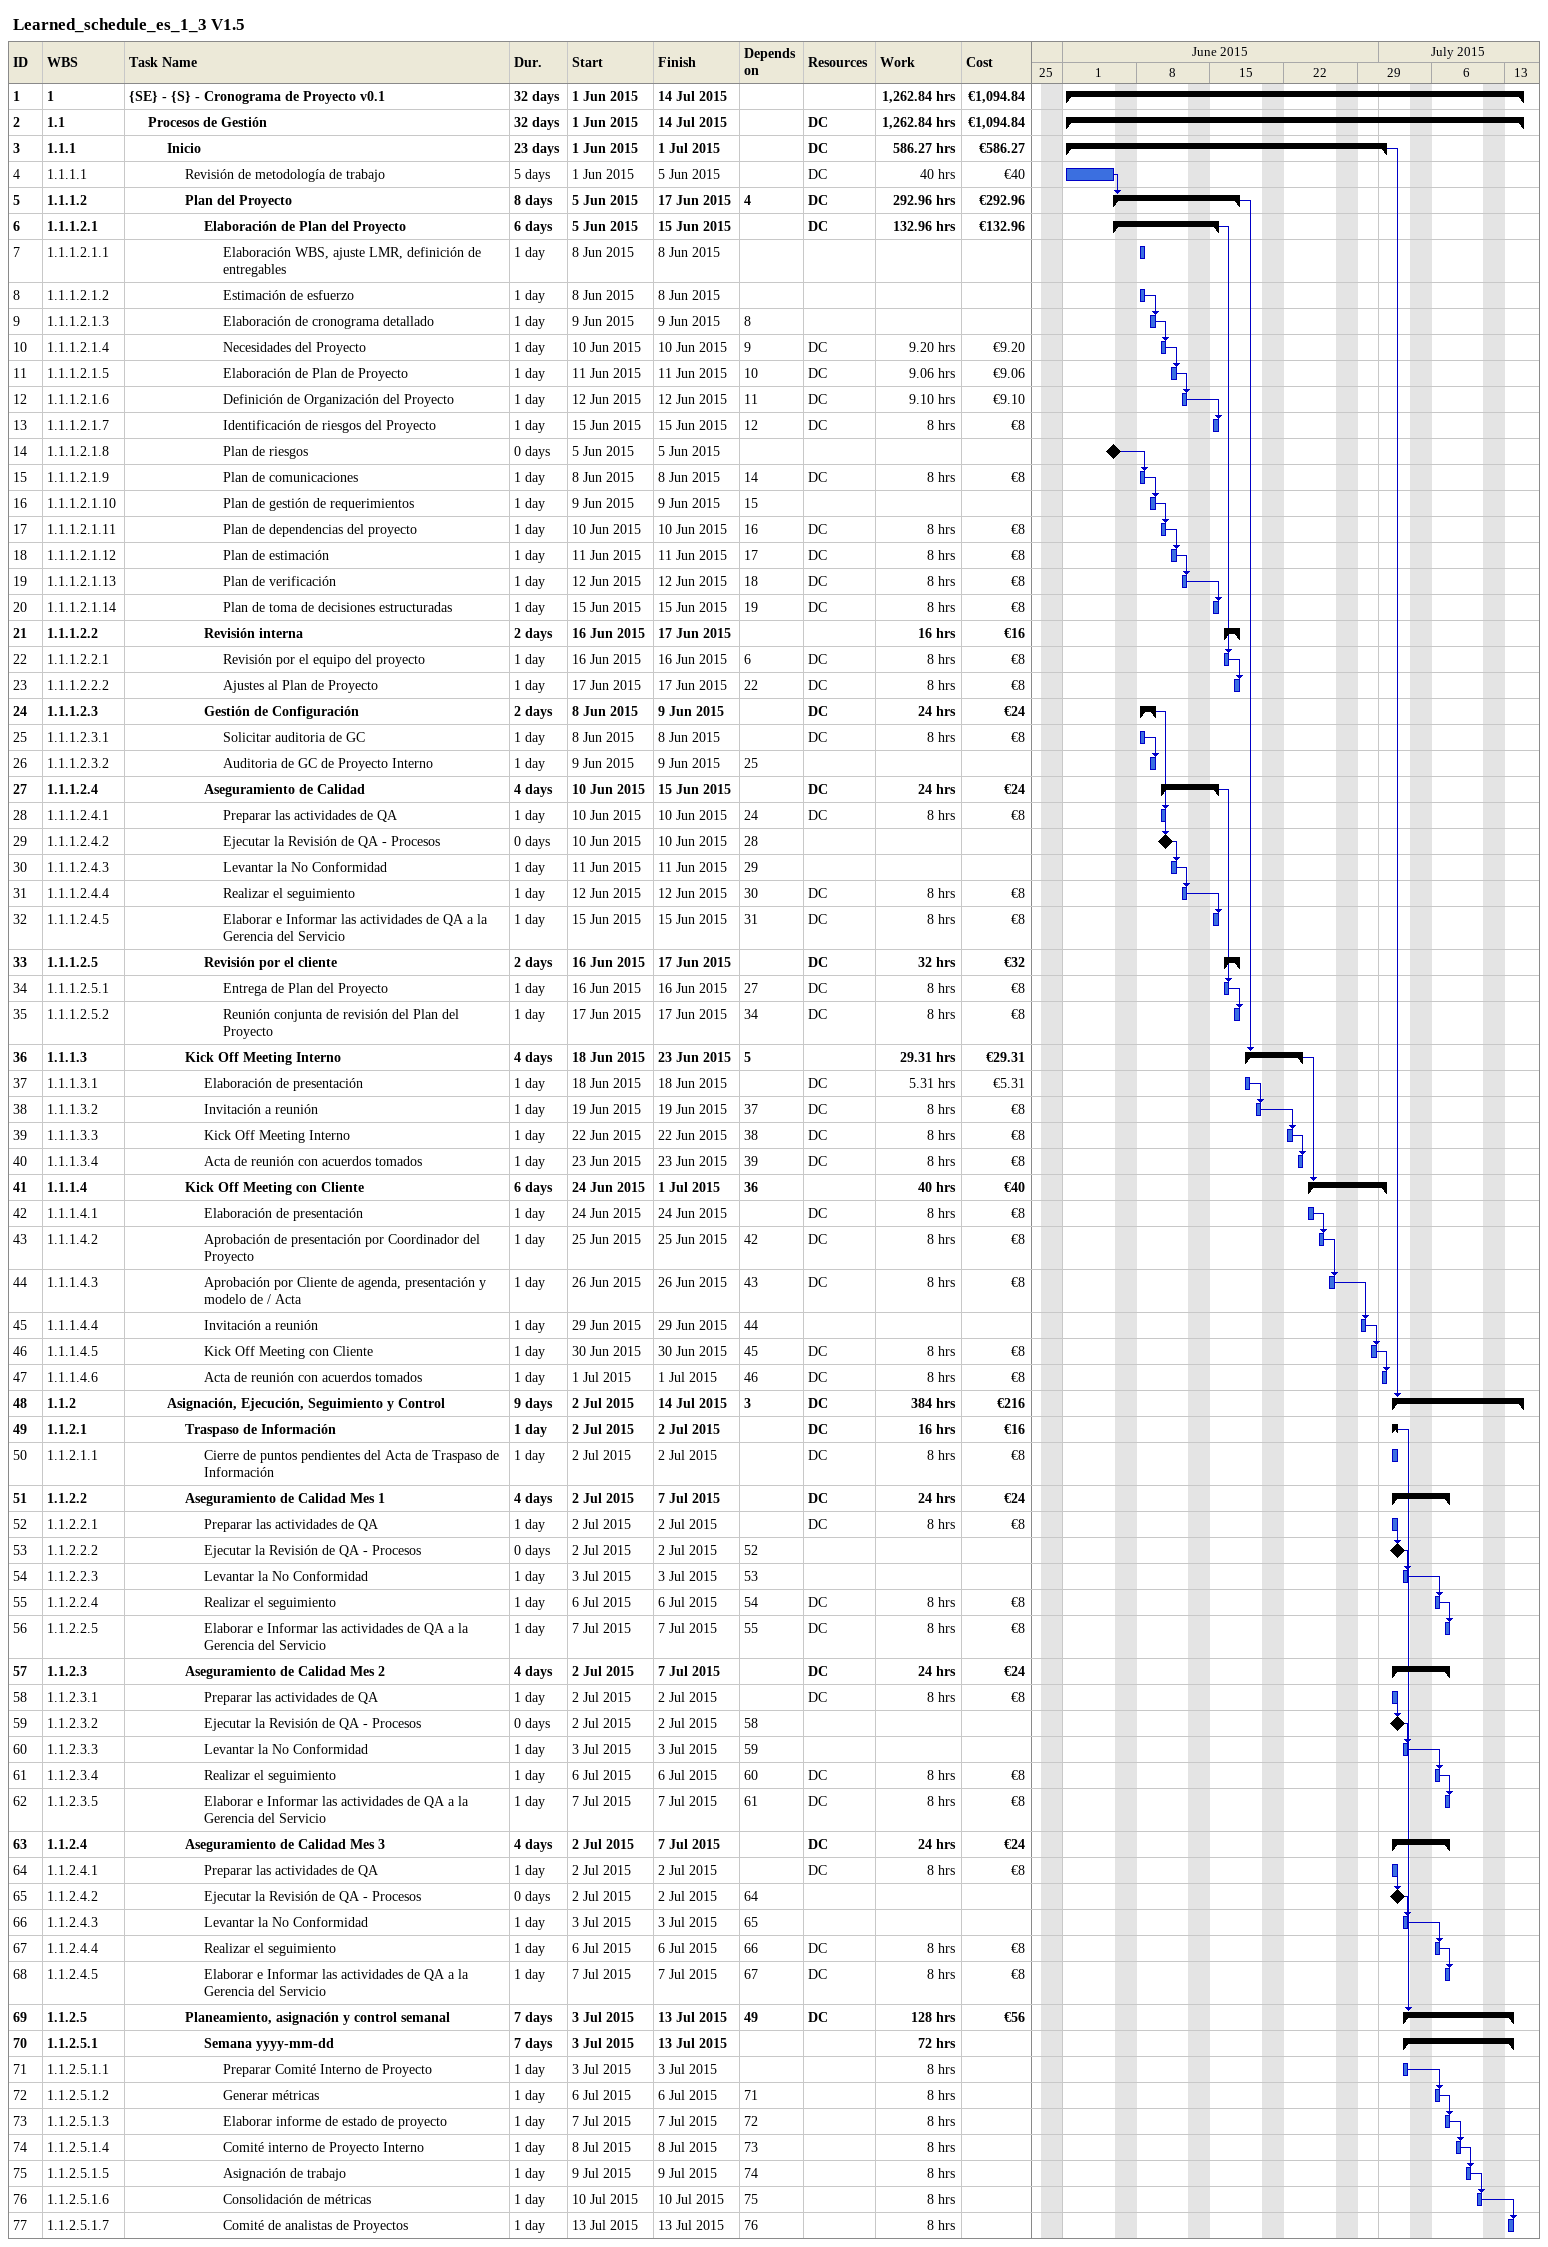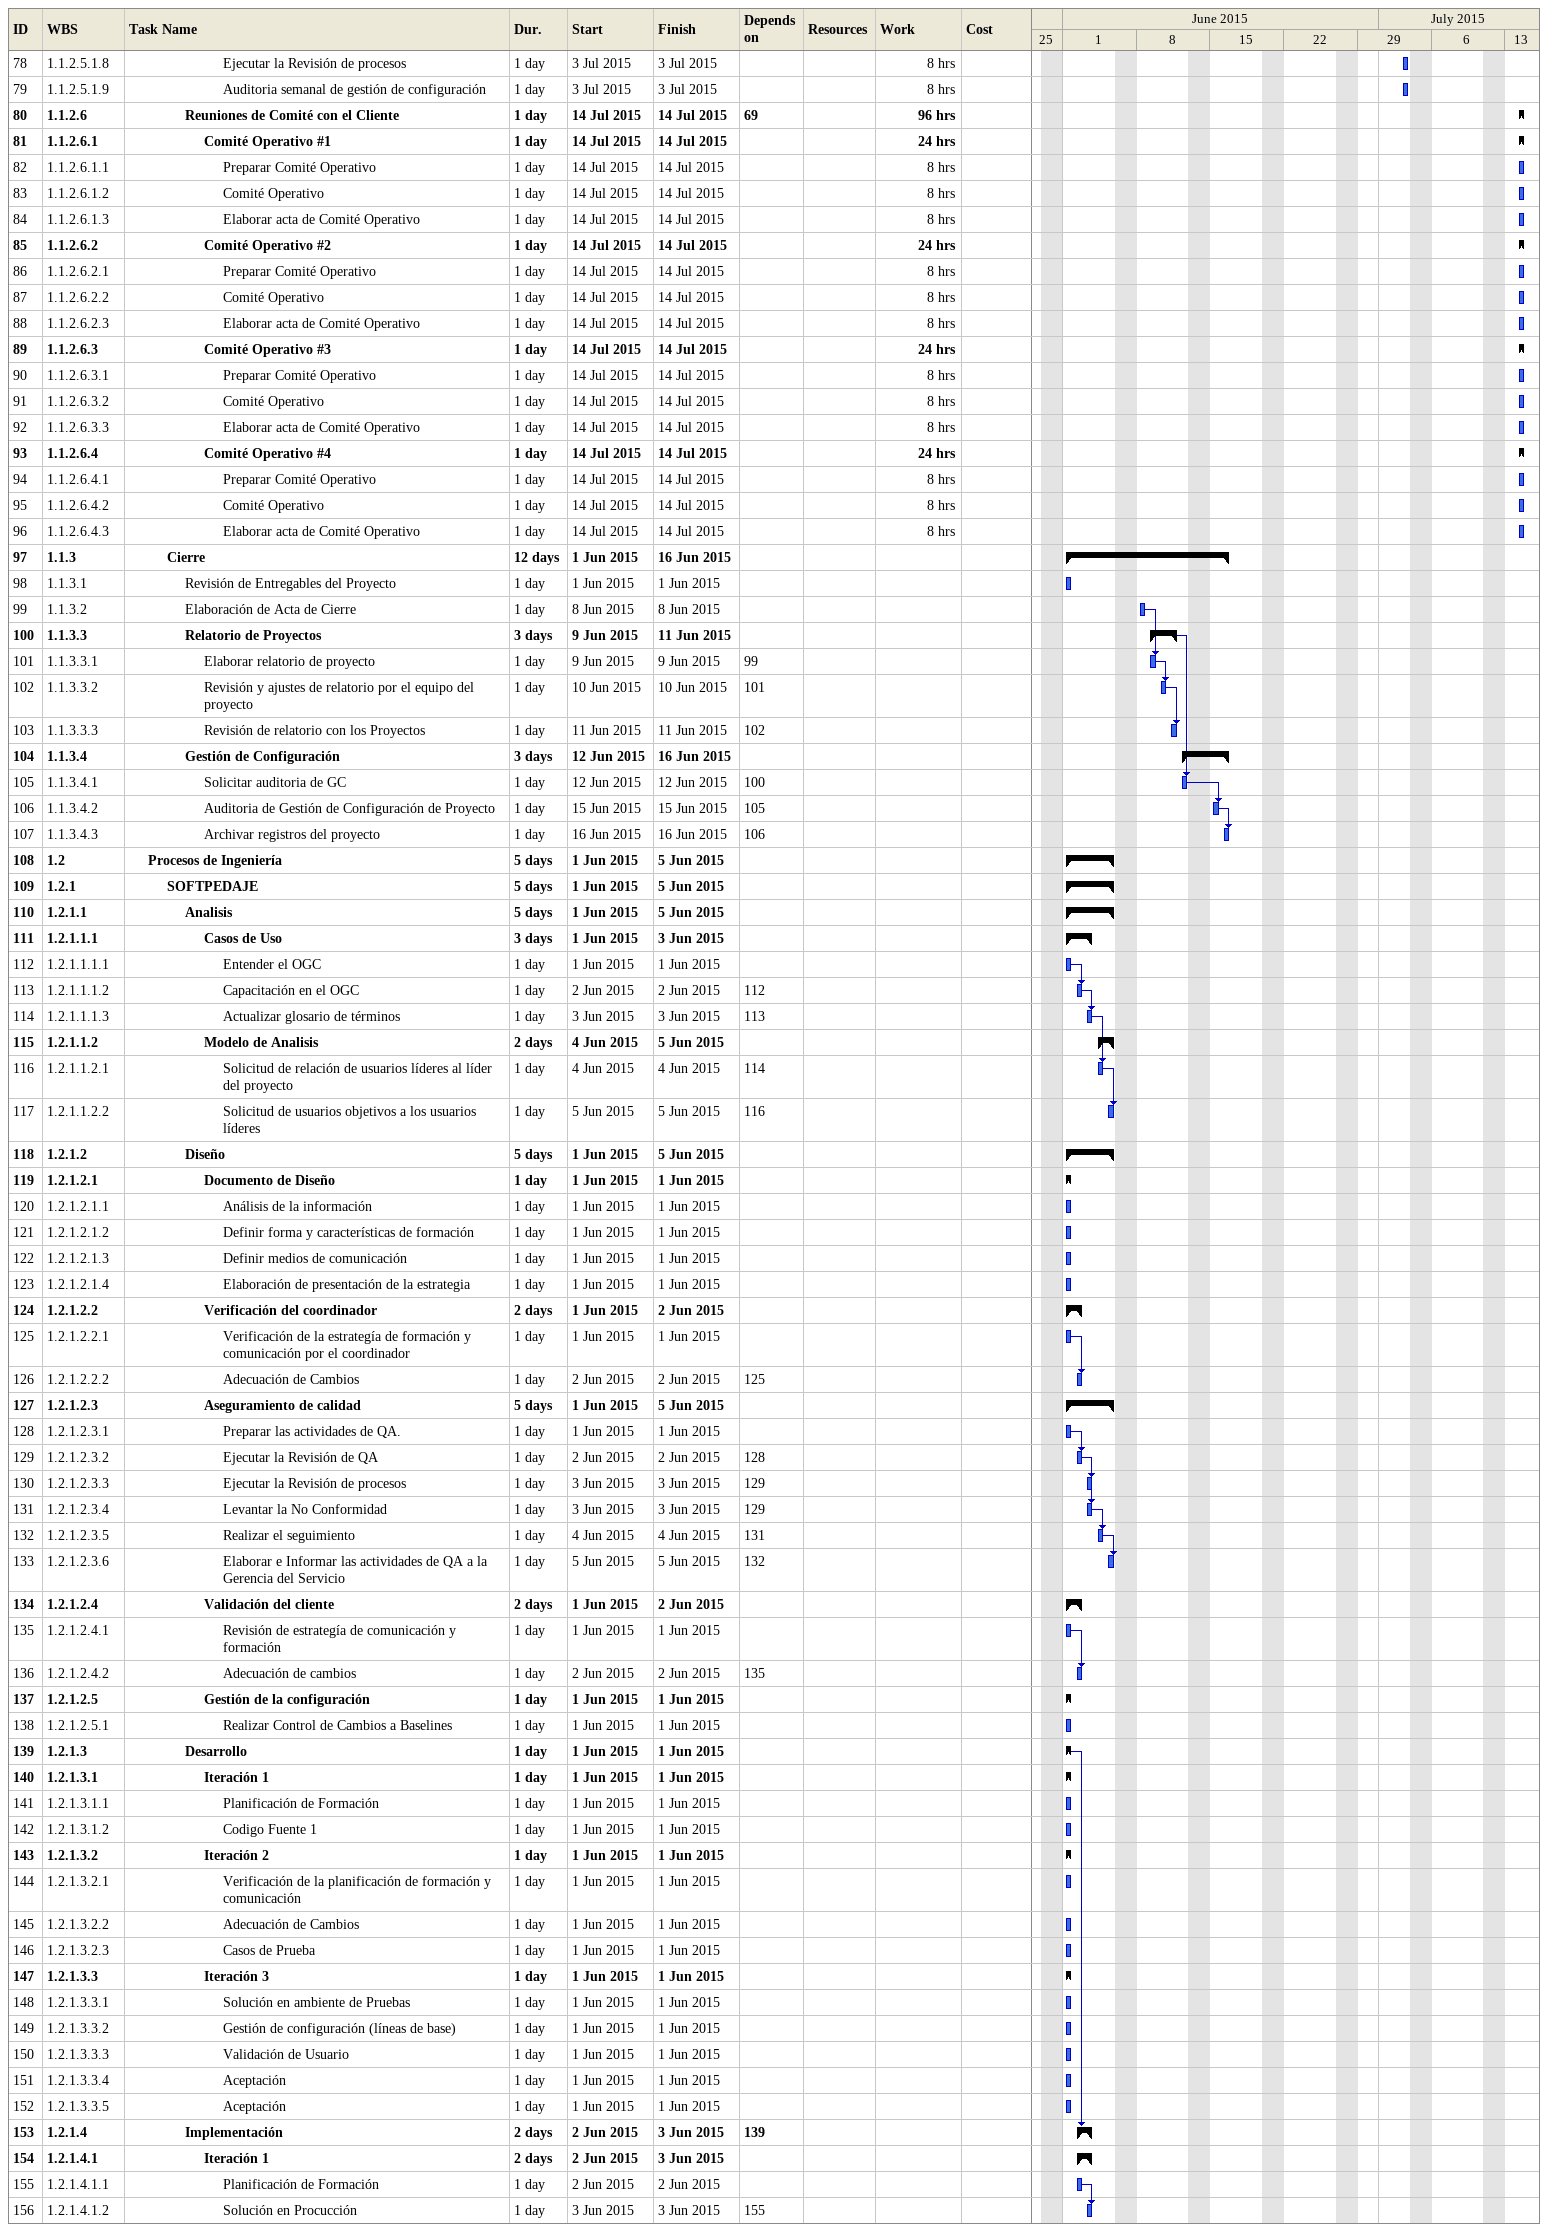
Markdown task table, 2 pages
Learned_schedule_es_1_3 V1.5

| ID | WBS | Task | Duration | Start | Finish | Predecessors | Resources | Work (h) | Cost (€) |
|---|---|---|---|---|---|---|---|---|---|
| 1 | 1 | **{SE} - {S} - Cronograma de Proyecto v0.1** | 32d | 2015-06-01 | 2015-07-14 |  |  | 1262.84 | 1094.84 |
| 2 | 1.1 | **Procesos de Gestión** | 32d | 2015-06-01 | 2015-07-14 |  | DC | 1262.84 | 1094.84 |
| 3 | 1.1.1 | **Inicio** | 23d | 2015-06-01 | 2015-07-01 |  | DC | 586.27 | 586.27 |
| 4 | 1.1.1.1 | Revisión de metodología de trabajo | 5d | 2015-06-01 | 2015-06-05 |  | DC | 40 | 40 |
| 5 | 1.1.1.2 | **Plan del Proyecto** | 8d | 2015-06-05 | 2015-06-17 | 4 | DC | 292.96 | 292.96 |
| 6 | 1.1.1.2.1 | **Elaboración de Plan del Proyecto** | 6d | 2015-06-05 | 2015-06-15 |  | DC | 132.96 | 132.96 |
| 7 | 1.1.1.2.1.1 | Elaboración WBS, ajuste LMR, definición de entregables | 1d | 2015-06-08 | 2015-06-08 |  |  |  |  |
| 8 | 1.1.1.2.1.2 | Estimación de esfuerzo | 1d | 2015-06-08 | 2015-06-08 |  |  |  |  |
| 9 | 1.1.1.2.1.3 | Elaboración de cronograma detallado | 1d | 2015-06-09 | 2015-06-09 | 8 |  |  |  |
| 10 | 1.1.1.2.1.4 | Necesidades del Proyecto | 1d | 2015-06-10 | 2015-06-10 | 9 | DC | 9.20 | 9.20 |
| 11 | 1.1.1.2.1.5 | Elaboración de Plan de Proyecto | 1d | 2015-06-11 | 2015-06-11 | 10 | DC | 9.06 | 9.06 |
| 12 | 1.1.1.2.1.6 | Definición de Organización del Proyecto | 1d | 2015-06-12 | 2015-06-12 | 11 | DC | 9.10 | 9.10 |
| 13 | 1.1.1.2.1.7 | Identificación de riesgos del Proyecto | 1d | 2015-06-15 | 2015-06-15 | 12 | DC | 8 | 8 |
| 14 | 1.1.1.2.1.8 | Plan de riesgos | 0d | 2015-06-05 | 2015-06-05 |  |  |  |  |
| 15 | 1.1.1.2.1.9 | Plan de comunicaciones | 1d | 2015-06-08 | 2015-06-08 | 14 | DC | 8 | 8 |
| 16 | 1.1.1.2.1.10 | Plan de gestión de requerimientos | 1d | 2015-06-09 | 2015-06-09 | 15 |  |  |  |
| 17 | 1.1.1.2.1.11 | Plan de dependencias del proyecto | 1d | 2015-06-10 | 2015-06-10 | 16 | DC | 8 | 8 |
| 18 | 1.1.1.2.1.12 | Plan de estimación | 1d | 2015-06-11 | 2015-06-11 | 17 | DC | 8 | 8 |
| 19 | 1.1.1.2.1.13 | Plan de verificación | 1d | 2015-06-12 | 2015-06-12 | 18 | DC | 8 | 8 |
| 20 | 1.1.1.2.1.14 | Plan de toma de decisiones estructuradas | 1d | 2015-06-15 | 2015-06-15 | 19 | DC | 8 | 8 |
| 21 | 1.1.1.2.2 | **Revisión interna** | 2d | 2015-06-16 | 2015-06-17 |  |  | 16 | 16 |
| 22 | 1.1.1.2.2.1 | Revisión por el equipo del proyecto | 1d | 2015-06-16 | 2015-06-16 | 6 | DC | 8 | 8 |
| 23 | 1.1.1.2.2.2 | Ajustes al Plan de Proyecto | 1d | 2015-06-17 | 2015-06-17 | 22 | DC | 8 | 8 |
| 24 | 1.1.1.2.3 | **Gestión de Configuración** | 2d | 2015-06-08 | 2015-06-09 |  | DC | 24 | 24 |
| 25 | 1.1.1.2.3.1 | Solicitar auditoria de GC | 1d | 2015-06-08 | 2015-06-08 |  | DC | 8 | 8 |
| 26 | 1.1.1.2.3.2 | Auditoria de GC de Proyecto Interno | 1d | 2015-06-09 | 2015-06-09 | 25 |  |  |  |
| 27 | 1.1.1.2.4 | **Aseguramiento de Calidad** | 4d | 2015-06-10 | 2015-06-15 |  | DC | 24 | 24 |
| 28 | 1.1.1.2.4.1 | Preparar las actividades de QA | 1d | 2015-06-10 | 2015-06-10 | 24 | DC | 8 | 8 |
| 29 | 1.1.1.2.4.2 | Ejecutar la Revisión de QA - Procesos | 0d | 2015-06-10 | 2015-06-10 | 28 |  |  |  |
| 30 | 1.1.1.2.4.3 | Levantar la No Conformidad | 1d | 2015-06-11 | 2015-06-11 | 29 |  |  |  |
| 31 | 1.1.1.2.4.4 | Realizar el seguimiento | 1d | 2015-06-12 | 2015-06-12 | 30 | DC | 8 | 8 |
| 32 | 1.1.1.2.4.5 | Elaborar e Informar las actividades de QA a la Gerencia del Servicio | 1d | 2015-06-15 | 2015-06-15 | 31 | DC | 8 | 8 |
| 33 | 1.1.1.2.5 | **Revisión por el cliente** | 2d | 2015-06-16 | 2015-06-17 |  | DC | 32 | 32 |
| 34 | 1.1.1.2.5.1 | Entrega de Plan del Proyecto | 1d | 2015-06-16 | 2015-06-16 | 27 | DC | 8 | 8 |
| 35 | 1.1.1.2.5.2 | Reunión conjunta de revisión del Plan del Proyecto | 1d | 2015-06-17 | 2015-06-17 | 34 | DC | 8 | 8 |
| 36 | 1.1.1.3 | **Kick Off Meeting Interno** | 4d | 2015-06-18 | 2015-06-23 | 5 |  | 29.31 | 29.31 |
| 37 | 1.1.1.3.1 | Elaboración de presentación | 1d | 2015-06-18 | 2015-06-18 |  | DC | 5.31 | 5.31 |
| 38 | 1.1.1.3.2 | Invitación a reunión | 1d | 2015-06-19 | 2015-06-19 | 37 | DC | 8 | 8 |
| 39 | 1.1.1.3.3 | Kick Off Meeting Interno | 1d | 2015-06-22 | 2015-06-22 | 38 | DC | 8 | 8 |
| 40 | 1.1.1.3.4 | Acta de reunión con acuerdos tomados | 1d | 2015-06-23 | 2015-06-23 | 39 | DC | 8 | 8 |
| 41 | 1.1.1.4 | **Kick Off Meeting con Cliente** | 6d | 2015-06-24 | 2015-07-01 | 36 |  | 40 | 40 |
| 42 | 1.1.1.4.1 | Elaboración de presentación | 1d | 2015-06-24 | 2015-06-24 |  | DC | 8 | 8 |
| 43 | 1.1.1.4.2 | Aprobación de presentación por Coordinador del Proyecto | 1d | 2015-06-25 | 2015-06-25 | 42 | DC | 8 | 8 |
| 44 | 1.1.1.4.3 | Aprobación por Cliente de agenda, presentación y modelo de / Acta | 1d | 2015-06-26 | 2015-06-26 | 43 | DC | 8 | 8 |
| 45 | 1.1.1.4.4 | Invitación a reunión | 1d | 2015-06-29 | 2015-06-29 | 44 |  |  |  |
| 46 | 1.1.1.4.5 | Kick Off Meeting con Cliente | 1d | 2015-06-30 | 2015-06-30 | 45 | DC | 8 | 8 |
| 47 | 1.1.1.4.6 | Acta de reunión con acuerdos tomados | 1d | 2015-07-01 | 2015-07-01 | 46 | DC | 8 | 8 |
| 48 | 1.1.2 | **Asignación, Ejecución, Seguimiento y Control** | 9d | 2015-07-02 | 2015-07-14 | 3 | DC | 384 | 216 |
| 49 | 1.1.2.1 | **Traspaso de Información** | 1d | 2015-07-02 | 2015-07-02 |  | DC | 16 | 16 |
| 50 | 1.1.2.1.1 | Cierre de puntos pendientes del Acta de Traspaso de Información | 1d | 2015-07-02 | 2015-07-02 |  | DC | 8 | 8 |
| 51 | 1.1.2.2 | **Aseguramiento de Calidad Mes 1** | 4d | 2015-07-02 | 2015-07-07 |  | DC | 24 | 24 |
| 52 | 1.1.2.2.1 | Preparar las actividades de QA | 1d | 2015-07-02 | 2015-07-02 |  | DC | 8 | 8 |
| 53 | 1.1.2.2.2 | Ejecutar la Revisión de QA - Procesos | 0d | 2015-07-02 | 2015-07-02 | 52 |  |  |  |
| 54 | 1.1.2.2.3 | Levantar la No Conformidad | 1d | 2015-07-03 | 2015-07-03 | 53 |  |  |  |
| 55 | 1.1.2.2.4 | Realizar el seguimiento | 1d | 2015-07-06 | 2015-07-06 | 54 | DC | 8 | 8 |
| 56 | 1.1.2.2.5 | Elaborar e Informar las actividades de QA a la Gerencia del Servicio | 1d | 2015-07-07 | 2015-07-07 | 55 | DC | 8 | 8 |
| 57 | 1.1.2.3 | **Aseguramiento de Calidad Mes 2** | 4d | 2015-07-02 | 2015-07-07 |  | DC | 24 | 24 |
| 58 | 1.1.2.3.1 | Preparar las actividades de QA | 1d | 2015-07-02 | 2015-07-02 |  | DC | 8 | 8 |
| 59 | 1.1.2.3.2 | Ejecutar la Revisión de QA - Procesos | 0d | 2015-07-02 | 2015-07-02 | 58 |  |  |  |
| 60 | 1.1.2.3.3 | Levantar la No Conformidad | 1d | 2015-07-03 | 2015-07-03 | 59 |  |  |  |
| 61 | 1.1.2.3.4 | Realizar el seguimiento | 1d | 2015-07-06 | 2015-07-06 | 60 | DC | 8 | 8 |
| 62 | 1.1.2.3.5 | Elaborar e Informar las actividades de QA a la Gerencia del Servicio | 1d | 2015-07-07 | 2015-07-07 | 61 | DC | 8 | 8 |
| 63 | 1.1.2.4 | **Aseguramiento de Calidad Mes 3** | 4d | 2015-07-02 | 2015-07-07 |  | DC | 24 | 24 |
| 64 | 1.1.2.4.1 | Preparar las actividades de QA | 1d | 2015-07-02 | 2015-07-02 |  | DC | 8 | 8 |
| 65 | 1.1.2.4.2 | Ejecutar la Revisión de QA - Procesos | 0d | 2015-07-02 | 2015-07-02 | 64 |  |  |  |
| 66 | 1.1.2.4.3 | Levantar la No Conformidad | 1d | 2015-07-03 | 2015-07-03 | 65 |  |  |  |
| 67 | 1.1.2.4.4 | Realizar el seguimiento | 1d | 2015-07-06 | 2015-07-06 | 66 | DC | 8 | 8 |
| 68 | 1.1.2.4.5 | Elaborar e Informar las actividades de QA a la Gerencia del Servicio | 1d | 2015-07-07 | 2015-07-07 | 67 | DC | 8 | 8 |
| 69 | 1.1.2.5 | **Planeamiento, asignación y control semanal** | 7d | 2015-07-03 | 2015-07-13 | 49 | DC | 128 | 56 |
| 70 | 1.1.2.5.1 | **Semana yyyy-mm-dd** | 7d | 2015-07-03 | 2015-07-13 |  |  | 72 |  |
| 71 | 1.1.2.5.1.1 | Preparar Comité Interno de Proyecto | 1d | 2015-07-03 | 2015-07-03 |  |  | 8 |  |
| 72 | 1.1.2.5.1.2 | Generar métricas | 1d | 2015-07-06 | 2015-07-06 | 71 |  | 8 |  |
| 73 | 1.1.2.5.1.3 | Elaborar informe de estado de proyecto | 1d | 2015-07-07 | 2015-07-07 | 72 |  | 8 |  |
| 74 | 1.1.2.5.1.4 | Comité interno de Proyecto Interno | 1d | 2015-07-08 | 2015-07-08 | 73 |  | 8 |  |
| 75 | 1.1.2.5.1.5 | Asignación de trabajo | 1d | 2015-07-09 | 2015-07-09 | 74 |  | 8 |  |
| 76 | 1.1.2.5.1.6 | Consolidación de métricas | 1d | 2015-07-10 | 2015-07-10 | 75 |  | 8 |  |
| 77 | 1.1.2.5.1.7 | Comité de analistas de Proyectos | 1d | 2015-07-13 | 2015-07-13 | 76 |  | 8 |  |
| 78 | 1.1.2.5.1.8 | Ejecutar la Revisión de procesos | 1d | 2015-07-03 | 2015-07-03 |  |  | 8 |  |
| 79 | 1.1.2.5.1.9 | Auditoria semanal de gestión de configuración | 1d | 2015-07-03 | 2015-07-03 |  |  | 8 |  |
| 80 | 1.1.2.6 | **Reuniones de Comité con el Cliente** | 1d | 2015-07-14 | 2015-07-14 | 69 |  | 96 |  |
| 81 | 1.1.2.6.1 | **Comité Operativo #1** | 1d | 2015-07-14 | 2015-07-14 |  |  | 24 |  |
| 82 | 1.1.2.6.1.1 | Preparar Comité Operativo | 1d | 2015-07-14 | 2015-07-14 |  |  | 8 |  |
| 83 | 1.1.2.6.1.2 | Comité Operativo | 1d | 2015-07-14 | 2015-07-14 |  |  | 8 |  |
| 84 | 1.1.2.6.1.3 | Elaborar acta de Comité Operativo | 1d | 2015-07-14 | 2015-07-14 |  |  | 8 |  |
| 85 | 1.1.2.6.2 | **Comité Operativo #2** | 1d | 2015-07-14 | 2015-07-14 |  |  | 24 |  |
| 86 | 1.1.2.6.2.1 | Preparar Comité Operativo | 1d | 2015-07-14 | 2015-07-14 |  |  | 8 |  |
| 87 | 1.1.2.6.2.2 | Comité Operativo | 1d | 2015-07-14 | 2015-07-14 |  |  | 8 |  |
| 88 | 1.1.2.6.2.3 | Elaborar acta de Comité Operativo | 1d | 2015-07-14 | 2015-07-14 |  |  | 8 |  |
| 89 | 1.1.2.6.3 | **Comité Operativo #3** | 1d | 2015-07-14 | 2015-07-14 |  |  | 24 |  |
| 90 | 1.1.2.6.3.1 | Preparar Comité Operativo | 1d | 2015-07-14 | 2015-07-14 |  |  | 8 |  |
| 91 | 1.1.2.6.3.2 | Comité Operativo | 1d | 2015-07-14 | 2015-07-14 |  |  | 8 |  |
| 92 | 1.1.2.6.3.3 | Elaborar acta de Comité Operativo | 1d | 2015-07-14 | 2015-07-14 |  |  | 8 |  |
| 93 | 1.1.2.6.4 | **Comité Operativo #4** | 1d | 2015-07-14 | 2015-07-14 |  |  | 24 |  |
| 94 | 1.1.2.6.4.1 | Preparar Comité Operativo | 1d | 2015-07-14 | 2015-07-14 |  |  | 8 |  |
| 95 | 1.1.2.6.4.2 | Comité Operativo | 1d | 2015-07-14 | 2015-07-14 |  |  | 8 |  |
| 96 | 1.1.2.6.4.3 | Elaborar acta de Comité Operativo | 1d | 2015-07-14 | 2015-07-14 |  |  | 8 |  |
| 97 | 1.1.3 | **Cierre** | 12d | 2015-06-01 | 2015-06-16 |  |  |  |  |
| 98 | 1.1.3.1 | Revisión de Entregables del Proyecto | 1d | 2015-06-01 | 2015-06-01 |  |  |  |  |
| 99 | 1.1.3.2 | Elaboración de Acta de Cierre | 1d | 2015-06-08 | 2015-06-08 |  |  |  |  |
| 100 | 1.1.3.3 | **Relatorio de Proyectos** | 3d | 2015-06-09 | 2015-06-11 |  |  |  |  |
| 101 | 1.1.3.3.1 | Elaborar relatorio de proyecto | 1d | 2015-06-09 | 2015-06-09 | 99 |  |  |  |
| 102 | 1.1.3.3.2 | Revisión y ajustes de relatorio por el equipo del proyecto | 1d | 2015-06-10 | 2015-06-10 | 101 |  |  |  |
| 103 | 1.1.3.3.3 | Revisión de relatorio con los Proyectos | 1d | 2015-06-11 | 2015-06-11 | 102 |  |  |  |
| 104 | 1.1.3.4 | **Gestión de Configuración** | 3d | 2015-06-12 | 2015-06-16 |  |  |  |  |
| 105 | 1.1.3.4.1 | Solicitar auditoria de GC | 1d | 2015-06-12 | 2015-06-12 | 100 |  |  |  |
| 106 | 1.1.3.4.2 | Auditoria de Gestión de Configuración de Proyecto | 1d | 2015-06-15 | 2015-06-15 | 105 |  |  |  |
| 107 | 1.1.3.4.3 | Archivar registros del proyecto | 1d | 2015-06-16 | 2015-06-16 | 106 |  |  |  |
| 108 | 1.2 | **Procesos de Ingeniería** | 5d | 2015-06-01 | 2015-06-05 |  |  |  |  |
| 109 | 1.2.1 | **SOFTPEDAJE** | 5d | 2015-06-01 | 2015-06-05 |  |  |  |  |
| 110 | 1.2.1.1 | **Analisis** | 5d | 2015-06-01 | 2015-06-05 |  |  |  |  |
| 111 | 1.2.1.1.1 | **Casos de Uso** | 3d | 2015-06-01 | 2015-06-03 |  |  |  |  |
| 112 | 1.2.1.1.1.1 | Entender el OGC | 1d | 2015-06-01 | 2015-06-01 |  |  |  |  |
| 113 | 1.2.1.1.1.2 | Capacitación en el OGC | 1d | 2015-06-02 | 2015-06-02 | 112 |  |  |  |
| 114 | 1.2.1.1.1.3 | Actualizar glosario de términos | 1d | 2015-06-03 | 2015-06-03 | 113 |  |  |  |
| 115 | 1.2.1.1.2 | **Modelo de Analisis** | 2d | 2015-06-04 | 2015-06-05 |  |  |  |  |
| 116 | 1.2.1.1.2.1 | Solicitud de relación de usuarios líderes al líder del proyecto | 1d | 2015-06-04 | 2015-06-04 | 114 |  |  |  |
| 117 | 1.2.1.1.2.2 | Solicitud de usuarios objetivos a los usuarios líderes | 1d | 2015-06-05 | 2015-06-05 | 116 |  |  |  |
| 118 | 1.2.1.2 | **Diseño** | 5d | 2015-06-01 | 2015-06-05 |  |  |  |  |
| 119 | 1.2.1.2.1 | **Documento de Diseño** | 1d | 2015-06-01 | 2015-06-01 |  |  |  |  |
| 120 | 1.2.1.2.1.1 | Análisis de la información | 1d | 2015-06-01 | 2015-06-01 |  |  |  |  |
| 121 | 1.2.1.2.1.2 | Definir forma y características de formación | 1d | 2015-06-01 | 2015-06-01 |  |  |  |  |
| 122 | 1.2.1.2.1.3 | Definir medios de comunicación | 1d | 2015-06-01 | 2015-06-01 |  |  |  |  |
| 123 | 1.2.1.2.1.4 | Elaboración de presentación de la estrategia | 1d | 2015-06-01 | 2015-06-01 |  |  |  |  |
| 124 | 1.2.1.2.2 | **Verificación del coordinador** | 2d | 2015-06-01 | 2015-06-02 |  |  |  |  |
| 125 | 1.2.1.2.2.1 | Verificación de la estrategía de formación y comunicación por el coordinador | 1d | 2015-06-01 | 2015-06-01 |  |  |  |  |
| 126 | 1.2.1.2.2.2 | Adecuación de Cambios | 1d | 2015-06-02 | 2015-06-02 | 125 |  |  |  |
| 127 | 1.2.1.2.3 | **Aseguramiento de calidad** | 5d | 2015-06-01 | 2015-06-05 |  |  |  |  |
| 128 | 1.2.1.2.3.1 | Preparar las actividades de QA. | 1d | 2015-06-01 | 2015-06-01 |  |  |  |  |
| 129 | 1.2.1.2.3.2 | Ejecutar la Revisión de QA | 1d | 2015-06-02 | 2015-06-02 | 128 |  |  |  |
| 130 | 1.2.1.2.3.3 | Ejecutar la Revisión de procesos | 1d | 2015-06-03 | 2015-06-03 | 129 |  |  |  |
| 131 | 1.2.1.2.3.4 | Levantar la No Conformidad | 1d | 2015-06-03 | 2015-06-03 | 129 |  |  |  |
| 132 | 1.2.1.2.3.5 | Realizar el seguimiento | 1d | 2015-06-04 | 2015-06-04 | 131 |  |  |  |
| 133 | 1.2.1.2.3.6 | Elaborar e Informar las actividades de QA a la Gerencia del Servicio | 1d | 2015-06-05 | 2015-06-05 | 132 |  |  |  |
| 134 | 1.2.1.2.4 | **Validación del cliente** | 2d | 2015-06-01 | 2015-06-02 |  |  |  |  |
| 135 | 1.2.1.2.4.1 | Revisión de estrategía de comunicación y formación | 1d | 2015-06-01 | 2015-06-01 |  |  |  |  |
| 136 | 1.2.1.2.4.2 | Adecuación de cambios | 1d | 2015-06-02 | 2015-06-02 | 135 |  |  |  |
| 137 | 1.2.1.2.5 | **Gestión de la configuración** | 1d | 2015-06-01 | 2015-06-01 |  |  |  |  |
| 138 | 1.2.1.2.5.1 | Realizar Control de Cambios a Baselines | 1d | 2015-06-01 | 2015-06-01 |  |  |  |  |
| 139 | 1.2.1.3 | **Desarrollo** | 1d | 2015-06-01 | 2015-06-01 |  |  |  |  |
| 140 | 1.2.1.3.1 | **Iteración 1** | 1d | 2015-06-01 | 2015-06-01 |  |  |  |  |
| 141 | 1.2.1.3.1.1 | Planificación de Formación | 1d | 2015-06-01 | 2015-06-01 |  |  |  |  |
| 142 | 1.2.1.3.1.2 | Codigo Fuente 1 | 1d | 2015-06-01 | 2015-06-01 |  |  |  |  |
| 143 | 1.2.1.3.2 | **Iteración 2** | 1d | 2015-06-01 | 2015-06-01 |  |  |  |  |
| 144 | 1.2.1.3.2.1 | Verificación de la planificación de formación y comunicación | 1d | 2015-06-01 | 2015-06-01 |  |  |  |  |
| 145 | 1.2.1.3.2.2 | Adecuación de Cambios | 1d | 2015-06-01 | 2015-06-01 |  |  |  |  |
| 146 | 1.2.1.3.2.3 | Casos de Prueba | 1d | 2015-06-01 | 2015-06-01 |  |  |  |  |
| 147 | 1.2.1.3.3 | **Iteración 3** | 1d | 2015-06-01 | 2015-06-01 |  |  |  |  |
| 148 | 1.2.1.3.3.1 | Solución en ambiente de Pruebas | 1d | 2015-06-01 | 2015-06-01 |  |  |  |  |
| 149 | 1.2.1.3.3.2 | Gestión de configuración (líneas de base) | 1d | 2015-06-01 | 2015-06-01 |  |  |  |  |
| 150 | 1.2.1.3.3.3 | Validación de Usuario | 1d | 2015-06-01 | 2015-06-01 |  |  |  |  |
| 151 | 1.2.1.3.3.4 | Aceptación | 1d | 2015-06-01 | 2015-06-01 |  |  |  |  |
| 152 | 1.2.1.3.3.5 | Aceptación | 1d | 2015-06-01 | 2015-06-01 |  |  |  |  |
| 153 | 1.2.1.4 | **Implementación** | 2d | 2015-06-02 | 2015-06-03 | 139 |  |  |  |
| 154 | 1.2.1.4.1 | **Iteración 1** | 2d | 2015-06-02 | 2015-06-03 |  |  |  |  |
| 155 | 1.2.1.4.1.1 | Planificación de Formación | 1d | 2015-06-02 | 2015-06-02 |  |  |  |  |
| 156 | 1.2.1.4.1.2 | Solución en Procucción | 1d | 2015-06-03 | 2015-06-03 | 155 |  |  |  |
